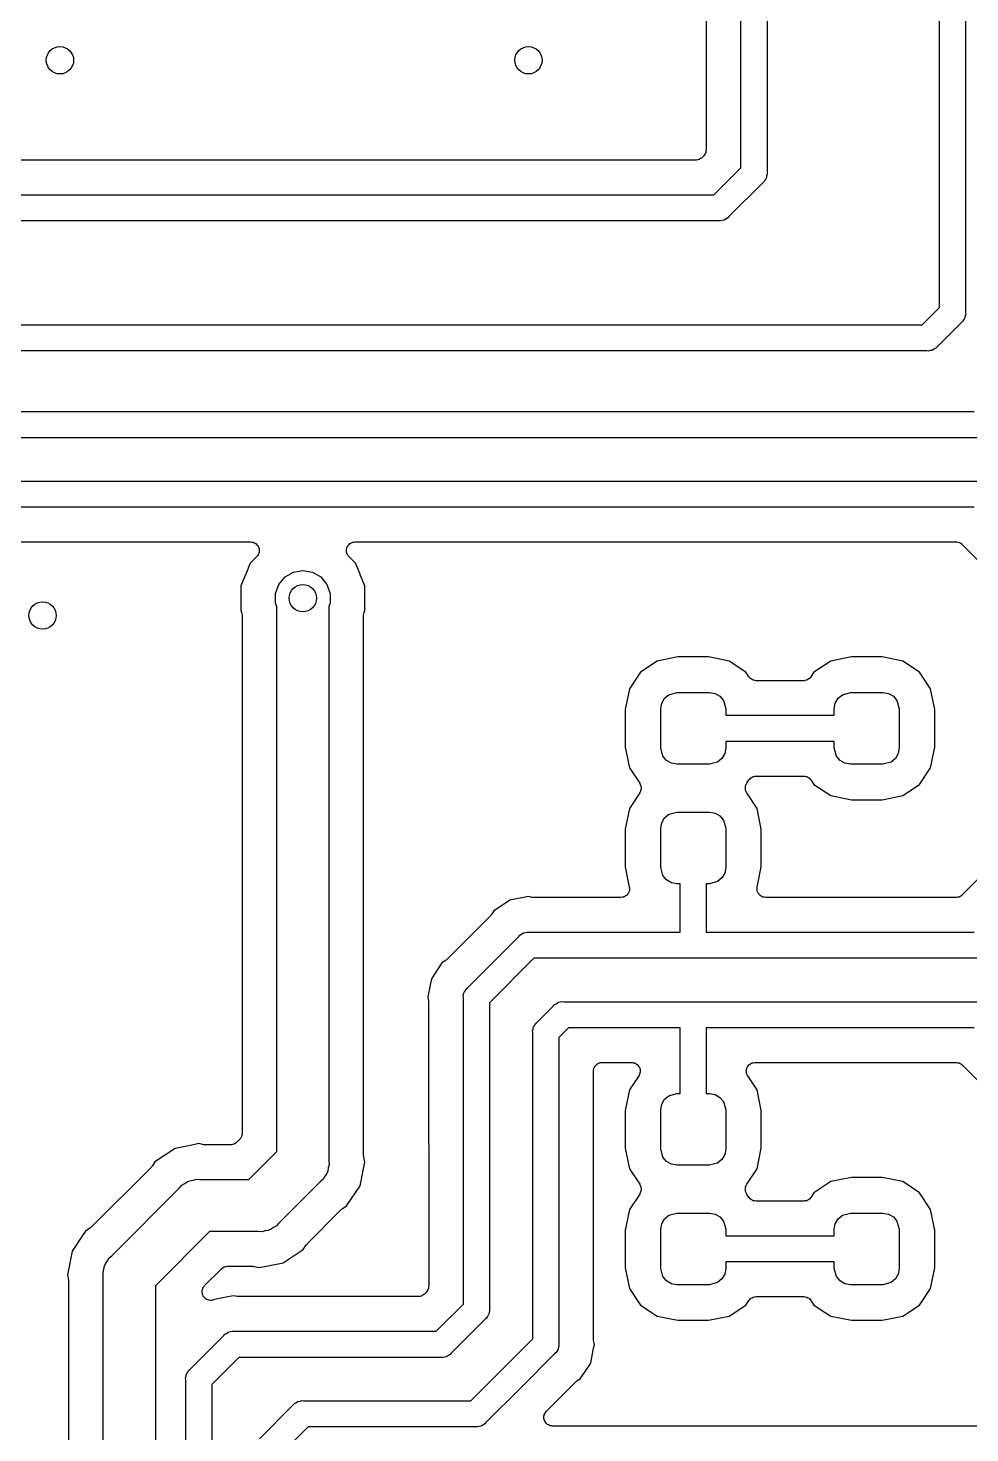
# Model space of a CAD drawing. Extents: x 40 to 163, y -163 to -37.
# Drawn here: x 140.76 to 154.55, y -117.63 to -97.06 of the extents above; entities that cross this region are included whole.
import ezdxf

# ---------------------------------------------------------------- set-up
doc = ezdxf.new("R2010")
doc.units = 0
doc.header["$MEASUREMENT"] = 0
doc.layers.add('BLACK', color=7, linetype='CONTINUOUS')

msp = doc.modelspace()

# ---------------------------------------------------------------- linework, layer by layer
at = {"layer": 'BLACK', "linetype": 'CONTINUOUS'}
for p, q in [((151.194, -99.1081), (151.194, -82.186)), ((151.575, -82.186), (151.575, -99.1787)), ((150.685, -82.5995), (150.686, -98.8451)), ((154.101, -101.154), (154.1, -84.041)), ((154.481, -84.041), (154.481, -101.225)), ((150.674, -98.8987), (150.664, -98.9123)), ((150.675, -98.8933), (150.674, -98.8987)), ((150.678, -98.8885), (150.675, -98.8933)), ((150.681, -98.8722), (150.678, -98.8885)), ((150.685, -98.8561), (150.681, -98.8722)), ((150.686, -98.8451), (150.685, -98.8506)), ((150.685, -98.8506), (150.685, -98.8561)), ((150.534, -98.9965), (130.178, -98.9965)), ((150.54, -98.9955), (150.534, -98.9965)), ((150.545, -98.996), (150.54, -98.9955)), ((150.561, -98.9917), (150.545, -98.996)), ((150.578, -98.9888), (150.561, -98.9917)), ((150.582, -98.986), (150.578, -98.9888)), ((150.588, -98.9846), (150.582, -98.986)), ((150.601, -98.9751), (150.588, -98.9846)), ((150.616, -98.9668), (150.601, -98.9751)), ((150.619, -98.9625), (150.616, -98.9668)), ((150.624, -98.9593), (150.619, -98.9625)), ((150.648, -98.9349), (150.624, -98.9593)), ((150.652, -98.9303), (150.648, -98.9349)), ((150.656, -98.9267), (150.652, -98.9303)), ((150.664, -98.9123), (150.656, -98.9267)), ((150.797, -99.5045), (151.194, -99.1081)), ((151.532, -99.3113), (151.513, -99.3276)), ((151.545, -99.2895), (151.532, -99.3113)), ((151.559, -99.2688), (151.545, -99.2895)), ((151.562, -99.2605), (151.559, -99.2688)), ((151.566, -99.2532), (151.562, -99.2605)), ((151.57, -99.2283), (151.566, -99.2532)), ((151.577, -99.2039), (151.57, -99.2283)), ((151.575, -99.1787), (151.577, -99.2039)), ((129.896, -99.5045), (150.797, -99.5045)), ((151.513, -99.3276), (151.017, -99.8238)), ((150.868, -99.8855), (129.896, -99.8855)), ((150.893, -99.8877), (150.868, -99.8855)), ((150.917, -99.8812), (150.893, -99.8877)), ((150.942, -99.8768), (150.917, -99.8812)), ((150.95, -99.8725), (150.942, -99.8768)), ((150.958, -99.8703), (150.95, -99.8725)), ((150.978, -99.8558), (150.958, -99.8703)), ((151, -99.8432), (150.978, -99.8558)), ((151.017, -99.8238), (151, -99.8432)), ((153.845, -101.409), (154.101, -101.154)), ((154.42, -101.374), (154.065, -101.729)), ((154.439, -101.357), (154.42, -101.374)), ((154.452, -101.335), (154.439, -101.357)), ((154.466, -101.315), (154.452, -101.335)), ((154.469, -101.307), (154.466, -101.315)), ((154.473, -101.299), (154.469, -101.307)), ((154.477, -101.274), (154.473, -101.299)), ((154.484, -101.25), (154.477, -101.274)), ((154.481, -101.225), (154.484, -101.25)), ((129.896, -101.409), (153.845, -101.409)), ((153.965, -101.786), (153.941, -101.793)), ((153.99, -101.782), (153.965, -101.786)), ((153.998, -101.778), (153.99, -101.782)), ((154.006, -101.775), (153.998, -101.778)), ((154.026, -101.761), (154.006, -101.775)), ((154.048, -101.748), (154.026, -101.761)), ((154.065, -101.729), (154.048, -101.748)), ((153.916, -101.79), (129.896, -101.79)), ((153.941, -101.793), (153.916, -101.79)), ((130.31, -102.679), (154.607, -102.679)), ((154.678, -103.06), (130.381, -103.06)), ((130.818, -103.695), (154.678, -103.695)), ((154.607, -104.076), (130.889, -104.076)), ((131.152, -104.584), (144.015, -104.584)), ((144.015, -104.584), (144.031, -104.587)), ((144.031, -104.587), (144.048, -104.589)), ((144.048, -104.589), (144.053, -104.591)), ((144.053, -104.591), (144.058, -104.592)), ((144.058, -104.592), (144.073, -104.6)), ((144.073, -104.6), (144.088, -104.607)), ((144.088, -104.607), (144.092, -104.611)), ((144.092, -104.611), (144.096, -104.614)), ((144.096, -104.614), (144.107, -104.627)), ((144.107, -104.627), (144.119, -104.639)), ((144.119, -104.639), (144.121, -104.644)), ((144.121, -104.644), (144.125, -104.648)), ((144.125, -104.648), (144.13, -104.664)), ((144.13, -104.664), (144.137, -104.679)), ((145.423, -104.679), (145.43, -104.664)), ((145.43, -104.664), (145.435, -104.648)), ((145.435, -104.648), (145.439, -104.644)), ((145.439, -104.644), (145.441, -104.639)), ((145.441, -104.639), (145.453, -104.627)), ((145.453, -104.627), (145.464, -104.614)), ((145.464, -104.614), (145.468, -104.611)), ((145.468, -104.611), (145.472, -104.607)), ((145.472, -104.607), (145.487, -104.6)), ((145.487, -104.6), (145.502, -104.592)), ((145.502, -104.592), (145.507, -104.591)), ((145.507, -104.591), (145.512, -104.589)), ((145.512, -104.589), (145.529, -104.587)), ((145.529, -104.587), (145.545, -104.584)), ((145.545, -104.584), (154.344, -104.584)), ((154.344, -104.584), (154.35, -104.585)), ((154.35, -104.585), (154.355, -104.585)), ((154.355, -104.585), (154.371, -104.589)), ((154.371, -104.589), (154.388, -104.592)), ((154.388, -104.592), (154.392, -104.595)), ((154.392, -104.595), (154.398, -104.596)), ((154.398, -104.596), (154.411, -104.606)), ((154.411, -104.606), (154.426, -104.614)), ((154.426, -104.614), (154.429, -104.618)), ((154.429, -104.618), (154.434, -104.622)), ((154.434, -104.622), (154.897, -105.084)), ((144.105, -104.801), (144.01, -104.896)), ((144.114, -104.788), (144.105, -104.801)), ((144.125, -104.775), (144.114, -104.788)), ((144.127, -104.77), (144.125, -104.775)), ((144.13, -104.765), (144.127, -104.77)), ((144.134, -104.749), (144.13, -104.765)), ((144.14, -104.734), (144.134, -104.749)), ((144.137, -104.679), (144.138, -104.684)), ((144.138, -104.684), (144.14, -104.689)), ((144.14, -104.689), (144.14, -104.706)), ((144.14, -104.706), (144.141, -104.723)), ((144.141, -104.723), (144.14, -104.728)), ((144.14, -104.728), (144.14, -104.734)), ((145.419, -104.723), (145.42, -104.706)), ((145.42, -104.728), (145.419, -104.723)), ((145.42, -104.689), (145.422, -104.684)), ((145.42, -104.706), (145.42, -104.689)), ((145.42, -104.734), (145.42, -104.728)), ((145.426, -104.749), (145.42, -104.734)), ((145.422, -104.684), (145.423, -104.679)), ((145.43, -104.765), (145.426, -104.749)), ((145.433, -104.77), (145.43, -104.765)), ((145.435, -104.775), (145.433, -104.77)), ((145.446, -104.788), (145.435, -104.775)), ((145.455, -104.801), (145.446, -104.788)), ((145.55, -104.896), (145.455, -104.801)), ((143.939, -105.067), (143.872, -105.229)), ((143.94, -105.062), (143.939, -105.067)), ((143.943, -105.058), (143.94, -105.062)), ((144.01, -104.896), (143.943, -105.058)), ((144.519, -105.099), (144.641, -105.028)), ((144.641, -105.028), (144.78, -105.004)), ((144.78, -105.004), (144.919, -105.028)), ((144.919, -105.028), (145.041, -105.099)), ((145.617, -105.058), (145.55, -104.896)), ((145.62, -105.062), (145.617, -105.058)), ((145.621, -105.067), (145.62, -105.062)), ((145.688, -105.229), (145.621, -105.067)), ((143.872, -105.229), (143.872, -105.591)), ((144.38, -105.339), (144.428, -105.207)), ((144.428, -105.207), (144.519, -105.099)), ((145.041, -105.099), (145.132, -105.207)), ((145.132, -105.207), (145.18, -105.339)), ((145.688, -105.591), (145.688, -105.229)), ((144.38, -105.481), (144.38, -105.339)), ((144.399, -105.533), (144.38, -105.481)), ((145.18, -105.481), (145.161, -105.533)), ((145.18, -105.339), (145.18, -105.481)), ((143.872, -105.591), (143.881, -105.613)), ((143.881, -105.613), (143.882, -105.616)), ((143.882, -105.616), (143.883, -105.618)), ((143.883, -105.618), (143.887, -105.637)), ((143.887, -105.637), (143.891, -105.656)), ((143.891, -105.656), (143.891, -105.659)), ((143.891, -105.659), (143.891, -105.662)), ((143.891, -105.662), (143.891, -113.244)), ((144.399, -113.507), (144.399, -105.533)), ((145.161, -105.533), (145.161, -113.648)), ((145.669, -105.656), (145.673, -105.637)), ((145.669, -105.659), (145.669, -105.656)), ((145.669, -105.662), (145.669, -105.659)), ((145.669, -113.565), (145.669, -105.662)), ((145.673, -105.637), (145.677, -105.618)), ((145.677, -105.618), (145.678, -105.616)), ((145.678, -105.616), (145.679, -105.613)), ((145.679, -105.613), (145.688, -105.591)), ((150.27, -106.27), (149.968, -106.33)), ((150.72, -106.27), (150.27, -106.27)), ((151.022, -106.33), (150.72, -106.27)), ((152.81, -106.27), (152.508, -106.33)), ((153.26, -106.27), (152.81, -106.27)), ((153.562, -106.33), (153.26, -106.27)), ((149.723, -106.493), (149.56, -106.738)), ((149.968, -106.33), (149.723, -106.493)), ((151.267, -106.493), (151.022, -106.33)), ((151.311, -106.56), (151.267, -106.493)), ((152.263, -106.493), (152.219, -106.56)), ((152.508, -106.33), (152.263, -106.493)), ((153.807, -106.493), (153.562, -106.33)), ((153.97, -106.738), (153.807, -106.493)), ((151.324, -106.573), (151.311, -106.56)), ((151.335, -106.587), (151.324, -106.573)), ((151.339, -106.589), (151.335, -106.587)), ((151.342, -106.592), (151.339, -106.589)), ((151.358, -106.6), (151.342, -106.592)), ((151.373, -106.609), (151.358, -106.6)), ((151.378, -106.61), (151.373, -106.609)), ((151.381, -106.611), (151.378, -106.61)), ((151.399, -106.613), (151.381, -106.611)), ((151.417, -106.617), (151.399, -106.613)), ((152.113, -106.617), (151.417, -106.617)), ((152.131, -106.613), (152.113, -106.617)), ((152.149, -106.611), (152.131, -106.613)), ((152.152, -106.61), (152.149, -106.611)), ((152.157, -106.609), (152.152, -106.61)), ((152.172, -106.6), (152.157, -106.609)), ((152.188, -106.592), (152.172, -106.6)), ((152.191, -106.589), (152.188, -106.592)), ((152.195, -106.587), (152.191, -106.589)), ((152.206, -106.573), (152.195, -106.587)), ((152.219, -106.56), (152.206, -106.573)), ((149.56, -106.738), (149.5, -107.04)), ((150.034, -106.946), (150.076, -106.875)), ((150.076, -106.875), (150.139, -106.822)), ((150.139, -106.822), (150.257, -106.79)), ((150.257, -106.79), (150.732, -106.79)), ((150.732, -106.79), (150.814, -106.804)), ((150.814, -106.804), (150.885, -106.846)), ((150.885, -106.846), (150.938, -106.909)), ((150.938, -106.909), (150.97, -107.027)), ((152.574, -106.946), (152.616, -106.875)), ((152.616, -106.875), (152.679, -106.822)), ((152.679, -106.822), (152.797, -106.79)), ((152.797, -106.79), (153.272, -106.79)), ((153.272, -106.79), (153.354, -106.804)), ((153.354, -106.804), (153.425, -106.846)), ((153.425, -106.846), (153.478, -106.909)), ((153.478, -106.909), (153.51, -107.027)), ((154.03, -107.04), (153.97, -106.738)), ((149.5, -107.04), (149.5, -107.59)), ((150.02, -107.027), (150.034, -106.946)), ((150.02, -107.602), (150.02, -107.027)), ((150.97, -107.027), (150.97, -107.124)), ((150.97, -107.124), (152.56, -107.124)), ((152.56, -107.027), (152.574, -106.946)), ((152.56, -107.124), (152.56, -107.027)), ((153.51, -107.027), (153.51, -107.602)), ((154.03, -107.59), (154.03, -107.04)), ((152.56, -107.505), (150.97, -107.505)), ((150.97, -107.505), (150.97, -107.602)), ((152.56, -107.602), (152.56, -107.505)), ((149.5, -107.59), (149.56, -107.892)), ((150.052, -107.721), (150.02, -107.602)), ((150.105, -107.784), (150.052, -107.721)), ((150.956, -107.684), (150.914, -107.755)), ((150.97, -107.602), (150.956, -107.684)), ((152.592, -107.721), (152.56, -107.602)), ((152.645, -107.784), (152.592, -107.721)), ((153.496, -107.684), (153.454, -107.755)), ((153.51, -107.602), (153.496, -107.684)), ((153.97, -107.892), (154.03, -107.59)), ((149.56, -107.892), (149.712, -108.119)), ((150.176, -107.826), (150.105, -107.784)), ((150.257, -107.84), (150.176, -107.826)), ((150.732, -107.84), (150.257, -107.84)), ((150.851, -107.808), (150.732, -107.84)), ((150.914, -107.755), (150.851, -107.808)), ((152.716, -107.826), (152.645, -107.784)), ((152.797, -107.84), (152.716, -107.826)), ((153.272, -107.84), (152.797, -107.84)), ((153.391, -107.808), (153.272, -107.84)), ((153.454, -107.755), (153.391, -107.808)), ((153.807, -108.137), (153.97, -107.892)), ((149.712, -108.119), (149.715, -108.127)), ((149.715, -108.127), (149.72, -108.134)), ((149.72, -108.134), (149.724, -108.147)), ((149.724, -108.147), (149.73, -108.16)), ((149.73, -108.16), (149.73, -108.168)), ((151.26, -108.16), (151.266, -108.147)), ((151.26, -108.168), (151.26, -108.16)), ((151.266, -108.147), (151.27, -108.134)), ((151.27, -108.134), (151.275, -108.127)), ((151.275, -108.127), (151.278, -108.119)), ((151.278, -108.119), (151.311, -108.07)), ((151.311, -108.07), (151.324, -108.057)), ((151.324, -108.057), (151.335, -108.043)), ((151.335, -108.043), (151.339, -108.041)), ((151.339, -108.041), (151.342, -108.038)), ((151.342, -108.038), (151.358, -108.03)), ((151.358, -108.03), (151.373, -108.021)), ((151.373, -108.021), (151.378, -108.02)), ((151.378, -108.02), (151.381, -108.019)), ((151.381, -108.019), (151.399, -108.017)), ((151.399, -108.017), (151.417, -108.013)), ((151.417, -108.013), (152.113, -108.013)), ((152.113, -108.013), (152.131, -108.017)), ((152.131, -108.017), (152.149, -108.019)), ((152.149, -108.019), (152.152, -108.02)), ((152.152, -108.02), (152.157, -108.021)), ((152.157, -108.021), (152.172, -108.03)), ((152.172, -108.03), (152.188, -108.038)), ((152.188, -108.038), (152.191, -108.041)), ((152.191, -108.041), (152.195, -108.043)), ((152.195, -108.043), (152.206, -108.057)), ((152.206, -108.057), (152.219, -108.07)), ((152.219, -108.07), (152.263, -108.137)), ((152.263, -108.137), (152.508, -108.3)), ((153.562, -108.3), (153.807, -108.137)), ((149.712, -108.261), (149.56, -108.488)), ((149.715, -108.253), (149.712, -108.261)), ((149.72, -108.246), (149.715, -108.253)), ((149.724, -108.233), (149.72, -108.246)), ((149.73, -108.22), (149.724, -108.233)), ((149.73, -108.168), (149.732, -108.176)), ((149.732, -108.204), (149.73, -108.212)), ((149.73, -108.212), (149.73, -108.22)), ((149.732, -108.176), (149.732, -108.19)), ((149.732, -108.19), (149.732, -108.204)), ((151.258, -108.176), (151.26, -108.168)), ((151.258, -108.19), (151.258, -108.176)), ((151.258, -108.204), (151.258, -108.19)), ((151.26, -108.212), (151.258, -108.204)), ((151.26, -108.22), (151.26, -108.212)), ((151.266, -108.233), (151.26, -108.22)), ((151.27, -108.246), (151.266, -108.233)), ((151.275, -108.253), (151.27, -108.246)), ((151.278, -108.261), (151.275, -108.253)), ((151.43, -108.488), (151.278, -108.261)), ((152.508, -108.3), (152.81, -108.36)), ((152.81, -108.36), (153.26, -108.36)), ((153.26, -108.36), (153.562, -108.3)), ((149.56, -108.488), (149.5, -108.79)), ((150.076, -108.625), (150.139, -108.572)), ((150.139, -108.572), (150.257, -108.54)), ((150.257, -108.54), (150.732, -108.54)), ((150.732, -108.54), (150.814, -108.554)), ((150.814, -108.554), (150.885, -108.596)), ((151.49, -108.79), (151.43, -108.488)), ((150.02, -108.777), (150.034, -108.696)), ((150.02, -109.352), (150.02, -108.777)), ((150.034, -108.696), (150.076, -108.625)), ((150.885, -108.596), (150.938, -108.659)), ((150.938, -108.659), (150.97, -108.777)), ((150.97, -108.777), (150.97, -109.352)), ((149.5, -108.79), (149.5, -109.34)), ((151.49, -109.34), (151.49, -108.79)), ((149.5, -109.34), (149.559, -109.64)), ((150.052, -109.471), (150.02, -109.352)), ((150.97, -109.352), (150.956, -109.434)), ((151.431, -109.64), (151.49, -109.34)), ((154.897, -109.292), (154.434, -109.754)), ((150.105, -109.534), (150.052, -109.471)), ((150.176, -109.576), (150.105, -109.534)), ((150.257, -109.59), (150.176, -109.576)), ((150.304, -109.59), (150.257, -109.59)), ((150.305, -110.299), (150.304, -109.59)), ((150.732, -109.59), (150.685, -109.59)), ((150.685, -109.59), (150.685, -110.299)), ((150.851, -109.558), (150.732, -109.59)), ((150.914, -109.505), (150.851, -109.558)), ((150.956, -109.434), (150.914, -109.505)), ((148.082, -109.778), (147.809, -109.832)), ((148.139, -109.789), (148.082, -109.778)), ((148.151, -109.789), (148.139, -109.789)), ((148.163, -109.791), (148.151, -109.789)), ((149.435, -109.791), (148.163, -109.791)), ((149.436, -109.791), (149.435, -109.791)), ((149.437, -109.791), (149.436, -109.791)), ((149.458, -109.787), (149.437, -109.791)), ((149.478, -109.784), (149.458, -109.787)), ((149.479, -109.783), (149.478, -109.784)), ((149.481, -109.783), (149.479, -109.783)), ((149.498, -109.772), (149.481, -109.783)), ((149.516, -109.762), (149.498, -109.772)), ((149.517, -109.761), (149.516, -109.762)), ((149.518, -109.76), (149.517, -109.761)), ((149.531, -109.744), (149.518, -109.76)), ((149.545, -109.728), (149.531, -109.744)), ((149.546, -109.726), (149.545, -109.727)), ((149.545, -109.727), (149.545, -109.728)), ((149.553, -109.706), (149.546, -109.726)), ((149.56, -109.687), (149.553, -109.706)), ((149.559, -109.64), (149.559, -109.641)), ((149.559, -109.641), (149.56, -109.642)), ((149.56, -109.642), (149.56, -109.663)), ((149.56, -109.663), (149.56, -109.684)), ((149.56, -109.684), (149.56, -109.685)), ((149.56, -109.685), (149.56, -109.687)), ((151.43, -109.642), (151.431, -109.641)), ((151.43, -109.663), (151.43, -109.642)), ((151.43, -109.684), (151.43, -109.663)), ((151.43, -109.685), (151.43, -109.684)), ((151.43, -109.687), (151.43, -109.685)), ((151.437, -109.706), (151.43, -109.687)), ((151.431, -109.641), (151.431, -109.64)), ((151.444, -109.726), (151.437, -109.706)), ((151.445, -109.727), (151.444, -109.726)), ((151.445, -109.728), (151.445, -109.727)), ((151.459, -109.744), (151.445, -109.728)), ((151.472, -109.76), (151.459, -109.744)), ((151.473, -109.761), (151.472, -109.76)), ((151.474, -109.762), (151.473, -109.761)), ((151.492, -109.772), (151.474, -109.762)), ((151.509, -109.783), (151.492, -109.772)), ((151.511, -109.783), (151.509, -109.783)), ((151.512, -109.784), (151.511, -109.783)), ((151.532, -109.787), (151.512, -109.784)), ((151.553, -109.791), (151.532, -109.787)), ((151.554, -109.791), (151.553, -109.791)), ((151.555, -109.791), (151.554, -109.791)), ((154.344, -109.791), (151.555, -109.791)), ((154.35, -109.791), (154.344, -109.791)), ((154.355, -109.791), (154.35, -109.791)), ((154.371, -109.787), (154.355, -109.791)), ((154.388, -109.784), (154.371, -109.787)), ((154.392, -109.781), (154.388, -109.784)), ((154.398, -109.78), (154.392, -109.781)), ((154.411, -109.77), (154.398, -109.78)), ((154.426, -109.762), (154.411, -109.77)), ((154.429, -109.758), (154.426, -109.762)), ((154.434, -109.754), (154.429, -109.758)), ((147.578, -109.986), (147.546, -110.034)), ((147.719, -109.893), (147.578, -109.986)), ((147.809, -109.832), (147.719, -109.893)), ((147.531, -110.054), (146.884, -110.701)), ((147.538, -110.043), (147.531, -110.054)), ((147.546, -110.034), (147.538, -110.043)), ((147.191, -111.111), (147.941, -110.361)), ((147.941, -110.361), (147.958, -110.342)), ((147.958, -110.342), (147.98, -110.329)), ((147.98, -110.329), (148, -110.315)), ((148, -110.315), (148.008, -110.312)), ((148.008, -110.312), (148.016, -110.308)), ((148.016, -110.308), (148.041, -110.304)), ((148.041, -110.304), (148.065, -110.297)), ((148.065, -110.297), (148.09, -110.299)), ((148.09, -110.299), (150.305, -110.299)), ((150.685, -110.299), (154.607, -110.299)), ((146.816, -110.748), (146.662, -110.979)), ((146.864, -110.716), (146.816, -110.748)), ((146.873, -110.708), (146.864, -110.716)), ((146.884, -110.701), (146.873, -110.708)), ((148.161, -110.68), (147.511, -111.331)), ((154.678, -110.68), (148.161, -110.68)), ((146.662, -110.979), (146.62, -111.19)), ((146.62, -111.19), (146.608, -111.252)), ((146.62, -111.19), (146.62, -111.19)), ((147.127, -111.235), (147.134, -111.211)), ((147.13, -111.26), (147.127, -111.235)), ((147.134, -111.211), (147.138, -111.186)), ((147.138, -111.186), (147.142, -111.178)), ((147.142, -111.178), (147.145, -111.17)), ((147.145, -111.17), (147.159, -111.15)), ((147.159, -111.15), (147.172, -111.128)), ((147.172, -111.128), (147.191, -111.111)), ((146.608, -111.252), (146.619, -111.309)), ((146.619, -111.309), (146.619, -111.321)), ((146.619, -111.321), (146.621, -111.333)), ((146.621, -111.333), (146.622, -115.482)), ((147.13, -115.745), (147.13, -111.26)), ((147.511, -111.331), (147.511, -115.816)), ((148.207, -111.619), (148.449, -111.377)), ((148.449, -111.377), (148.466, -111.358)), ((148.466, -111.358), (148.488, -111.345)), ((148.488, -111.345), (148.508, -111.331)), ((148.508, -111.331), (148.516, -111.328)), ((148.516, -111.328), (148.524, -111.324)), ((148.524, -111.324), (148.549, -111.32)), ((148.549, -111.32), (148.573, -111.313)), ((148.573, -111.313), (148.598, -111.316)), ((148.598, -111.316), (154.678, -111.316)), ((148.161, -111.678), (148.175, -111.658)), ((148.175, -111.658), (148.188, -111.636)), ((148.188, -111.636), (148.207, -111.619)), ((148.143, -111.743), (148.15, -111.719)), ((148.145, -111.768), (148.143, -111.743)), ((148.146, -112.251), (148.145, -111.768)), ((148.15, -111.719), (148.154, -111.694)), ((148.154, -111.694), (148.158, -111.686)), ((148.158, -111.686), (148.161, -111.678)), ((148.669, -111.697), (148.526, -111.839)), ((148.526, -111.839), (148.526, -116.324)), ((150.305, -111.697), (148.669, -111.697)), ((150.304, -112.66), (150.305, -111.697)), ((154.607, -111.697), (150.685, -111.697)), ((150.685, -111.697), (150.685, -112.66)), ((148.146, -115.807), (148.145, -112.251)), ((148.145, -112.251), (148.146, -112.251)), ((149.048, -112.278), (149.052, -112.268)), ((149.052, -112.268), (149.059, -112.259)), ((149.059, -112.259), (149.064, -112.25)), ((149.064, -112.25), (149.073, -112.243)), ((149.073, -112.243), (149.08, -112.234)), ((149.08, -112.234), (149.089, -112.229)), ((149.089, -112.229), (149.098, -112.222)), ((149.098, -112.222), (149.108, -112.218)), ((149.108, -112.218), (149.118, -112.212)), ((149.118, -112.212), (149.129, -112.21)), ((149.129, -112.21), (149.139, -112.206)), ((149.139, -112.206), (149.151, -112.206)), ((149.151, -112.206), (149.161, -112.204)), ((149.161, -112.204), (149.592, -112.204)), ((149.592, -112.204), (149.596, -112.205)), ((149.596, -112.205), (149.6, -112.205)), ((149.6, -112.205), (149.618, -112.209)), ((149.618, -112.209), (149.635, -112.212)), ((149.635, -112.212), (149.639, -112.214)), ((149.639, -112.214), (149.643, -112.215)), ((149.643, -112.215), (149.658, -112.225)), ((149.658, -112.225), (149.673, -112.234)), ((149.673, -112.234), (149.676, -112.237)), ((149.676, -112.237), (149.68, -112.24)), ((149.68, -112.24), (149.69, -112.254)), ((149.69, -112.254), (149.702, -112.268)), ((149.702, -112.268), (149.703, -112.272)), ((149.703, -112.272), (149.706, -112.275)), ((149.706, -112.275), (149.711, -112.293)), ((151.279, -112.293), (151.284, -112.275)), ((151.284, -112.275), (151.287, -112.272)), ((151.287, -112.272), (151.288, -112.268)), ((151.288, -112.268), (151.3, -112.254)), ((151.3, -112.254), (151.31, -112.24)), ((151.31, -112.24), (151.314, -112.237)), ((151.314, -112.237), (151.317, -112.234)), ((151.317, -112.234), (151.332, -112.225)), ((151.332, -112.225), (151.347, -112.215)), ((151.347, -112.215), (151.351, -112.214)), ((151.351, -112.214), (151.355, -112.212)), ((151.355, -112.212), (151.372, -112.209)), ((151.372, -112.209), (151.39, -112.205)), ((151.39, -112.205), (151.394, -112.205)), ((151.394, -112.205), (151.398, -112.204)), ((151.398, -112.204), (154.344, -112.204)), ((154.344, -112.204), (154.35, -112.205)), ((154.35, -112.205), (154.355, -112.205)), ((154.355, -112.205), (154.371, -112.209)), ((154.371, -112.209), (154.388, -112.212)), ((154.388, -112.212), (154.392, -112.215)), ((154.392, -112.215), (154.398, -112.216)), ((154.398, -112.216), (154.411, -112.226)), ((154.411, -112.226), (154.426, -112.234)), ((154.426, -112.234), (154.429, -112.238)), ((154.429, -112.238), (154.434, -112.242)), ((154.434, -112.242), (154.897, -112.704)), ((149.034, -112.331), (149.036, -112.321)), ((149.034, -116.251), (149.034, -112.331)), ((149.036, -112.309), (149.04, -112.299)), ((149.036, -112.321), (149.036, -112.309)), ((149.04, -112.299), (149.042, -112.288)), ((149.042, -112.288), (149.048, -112.278)), ((149.697, -112.402), (149.56, -112.608)), ((149.699, -112.398), (149.697, -112.402)), ((149.702, -112.395), (149.699, -112.398)), ((149.708, -112.378), (149.702, -112.395)), ((149.715, -112.362), (149.708, -112.378)), ((149.711, -112.293), (149.717, -112.309)), ((149.717, -112.354), (149.715, -112.357)), ((149.715, -112.357), (149.715, -112.362)), ((149.717, -112.309), (149.717, -112.314)), ((149.717, -112.314), (149.718, -112.318)), ((149.718, -112.318), (149.717, -112.336)), ((149.717, -112.336), (149.717, -112.354)), ((151.272, -112.318), (151.273, -112.314)), ((151.273, -112.336), (151.272, -112.318)), ((151.273, -112.309), (151.279, -112.293)), ((151.273, -112.314), (151.273, -112.309)), ((151.273, -112.354), (151.273, -112.336)), ((151.275, -112.357), (151.273, -112.354)), ((151.275, -112.362), (151.275, -112.357)), ((151.282, -112.378), (151.275, -112.362)), ((151.288, -112.395), (151.282, -112.378)), ((151.291, -112.398), (151.288, -112.395)), ((151.293, -112.402), (151.291, -112.398)), ((151.43, -112.608), (151.293, -112.402)), ((149.56, -112.608), (149.5, -112.91)), ((150.139, -112.692), (150.257, -112.66)), ((150.257, -112.66), (150.304, -112.66)), ((150.685, -112.66), (150.732, -112.66)), ((150.732, -112.66), (150.814, -112.674)), ((150.814, -112.674), (150.885, -112.716)), ((151.49, -112.91), (151.43, -112.608)), ((150.02, -112.897), (150.034, -112.816)), ((150.034, -112.816), (150.076, -112.745)), ((150.076, -112.745), (150.139, -112.692)), ((150.885, -112.716), (150.938, -112.779)), ((150.938, -112.779), (150.97, -112.897)), ((149.5, -112.91), (149.5, -113.46)), ((150.02, -113.472), (150.02, -112.897)), ((150.97, -112.897), (150.97, -113.472)), ((151.49, -113.46), (151.49, -112.91)), ((143.879, -113.298), (143.87, -113.311)), ((143.881, -113.292), (143.879, -113.298)), ((143.883, -113.288), (143.881, -113.292)), ((143.886, -113.271), (143.883, -113.288)), ((143.891, -113.255), (143.886, -113.271)), ((143.891, -113.244), (143.89, -113.25)), ((143.89, -113.25), (143.891, -113.255)), ((142.909, -113.463), (142.615, -113.659)), ((143.181, -113.409), (142.909, -113.463)), ((143.256, -113.394), (143.181, -113.409)), ((143.181, -113.409), (143.181, -113.409)), ((143.331, -113.409), (143.256, -113.394)), ((143.344, -113.409), (143.331, -113.409)), ((143.356, -113.411), (143.344, -113.409)), ((143.724, -113.411), (143.356, -113.411)), ((143.73, -113.41), (143.724, -113.411)), ((143.735, -113.411), (143.73, -113.41)), ((143.751, -113.406), (143.735, -113.411)), ((143.768, -113.403), (143.751, -113.406)), ((143.772, -113.401), (143.768, -113.403)), ((143.778, -113.399), (143.772, -113.401)), ((143.791, -113.39), (143.778, -113.399)), ((143.806, -113.381), (143.791, -113.39)), ((143.809, -113.377), (143.806, -113.381)), ((143.814, -113.374), (143.809, -113.377)), ((143.854, -113.334), (143.814, -113.374)), ((143.857, -113.329), (143.854, -113.334)), ((143.861, -113.326), (143.857, -113.329)), ((143.87, -113.311), (143.861, -113.326)), ((143.987, -113.919), (144.399, -113.507)), ((149.5, -113.46), (149.56, -113.762)), ((150.052, -113.591), (150.02, -113.472)), ((150.97, -113.472), (150.956, -113.554)), ((151.43, -113.762), (151.49, -113.46)), ((142.615, -113.659), (142.572, -113.723)), ((145.165, -113.699), (145.152, -113.748)), ((145.161, -113.648), (145.165, -113.699)), ((145.671, -113.577), (145.669, -113.565)), ((145.671, -113.59), (145.671, -113.577)), ((145.686, -113.665), (145.671, -113.59)), ((145.671, -113.74), (145.686, -113.665)), ((150.105, -113.654), (150.052, -113.591)), ((150.176, -113.696), (150.105, -113.654)), ((150.257, -113.71), (150.176, -113.696)), ((150.732, -113.71), (150.257, -113.71)), ((150.851, -113.678), (150.732, -113.71)), ((150.914, -113.625), (150.851, -113.678)), ((150.956, -113.554), (150.914, -113.625)), ((142.557, -113.742), (141.682, -114.617)), ((142.564, -113.732), (142.557, -113.742)), ((142.572, -113.723), (142.564, -113.732)), ((143.173, -113.928), (143.222, -113.915)), ((143.222, -113.915), (143.273, -113.919)), ((143.273, -113.919), (143.987, -113.919)), ((145.076, -113.914), (145.038, -113.946)), ((145.102, -113.87), (145.076, -113.914)), ((145.131, -113.829), (145.102, -113.87)), ((145.135, -113.812), (145.131, -113.829)), ((145.144, -113.797), (145.135, -113.812)), ((145.152, -113.748), (145.144, -113.797)), ((145.617, -114.012), (145.671, -113.74)), ((145.671, -113.74), (145.671, -113.74)), ((149.56, -113.762), (149.712, -113.989)), ((151.278, -113.989), (151.43, -113.762)), ((152.81, -113.89), (152.508, -113.95)), ((153.26, -113.89), (152.81, -113.89)), ((153.562, -113.95), (153.26, -113.89)), ((141.982, -115.035), (142.975, -114.042)), ((142.975, -114.042), (143.007, -114.004)), ((143.007, -114.004), (143.051, -113.978)), ((143.051, -113.978), (143.092, -113.949)), ((143.092, -113.949), (143.109, -113.945)), ((143.109, -113.945), (143.124, -113.936)), ((143.124, -113.936), (143.173, -113.928)), ((145.038, -113.946), (144.426, -114.558)), ((145.421, -114.306), (145.617, -114.012)), ((149.712, -113.989), (149.715, -113.997)), ((149.715, -114.123), (149.712, -114.131)), ((149.715, -113.997), (149.72, -114.004)), ((149.72, -114.116), (149.715, -114.123)), ((149.72, -114.004), (149.724, -114.017)), ((149.724, -114.103), (149.72, -114.116)), ((149.724, -114.017), (149.73, -114.03)), ((149.73, -114.09), (149.724, -114.103)), ((149.73, -114.03), (149.73, -114.038)), ((149.73, -114.038), (149.732, -114.046)), ((149.732, -114.074), (149.73, -114.082)), ((149.73, -114.082), (149.73, -114.09)), ((149.732, -114.046), (149.732, -114.06)), ((149.732, -114.06), (149.732, -114.074)), ((151.258, -114.046), (151.26, -114.038)), ((151.258, -114.06), (151.258, -114.046)), ((151.258, -114.074), (151.258, -114.06)), ((151.26, -114.082), (151.258, -114.074)), ((151.26, -114.03), (151.266, -114.017)), ((151.26, -114.038), (151.26, -114.03)), ((151.26, -114.09), (151.26, -114.082)), ((151.266, -114.103), (151.26, -114.09)), ((151.266, -114.017), (151.27, -114.004)), ((151.27, -114.116), (151.266, -114.103)), ((151.27, -114.004), (151.275, -113.997)), ((151.275, -114.123), (151.27, -114.116)), ((151.275, -113.997), (151.278, -113.989)), ((151.278, -114.131), (151.275, -114.123)), ((152.263, -114.113), (152.219, -114.18)), ((152.508, -113.95), (152.263, -114.113)), ((153.807, -114.113), (153.562, -113.95)), ((153.97, -114.358), (153.807, -114.113)), ((145.357, -114.349), (145.421, -114.306)), ((149.712, -114.131), (149.56, -114.358)), ((151.311, -114.18), (151.278, -114.131)), ((151.324, -114.193), (151.311, -114.18)), ((151.335, -114.207), (151.324, -114.193)), ((151.339, -114.209), (151.335, -114.207)), ((151.342, -114.212), (151.339, -114.209)), ((151.358, -114.22), (151.342, -114.212)), ((151.373, -114.229), (151.358, -114.22)), ((151.378, -114.23), (151.373, -114.229)), ((151.381, -114.231), (151.378, -114.23)), ((151.399, -114.233), (151.381, -114.231)), ((151.417, -114.236), (151.399, -114.233)), ((152.113, -114.236), (151.417, -114.236)), ((152.131, -114.233), (152.113, -114.236)), ((152.149, -114.231), (152.131, -114.233)), ((152.152, -114.23), (152.149, -114.231)), ((152.157, -114.229), (152.152, -114.23)), ((152.172, -114.22), (152.157, -114.229)), ((152.188, -114.212), (152.172, -114.22)), ((152.191, -114.209), (152.188, -114.212)), ((152.195, -114.207), (152.191, -114.209)), ((152.206, -114.193), (152.195, -114.207)), ((152.219, -114.18), (152.206, -114.193)), ((144.844, -114.858), (145.338, -114.364)), ((145.338, -114.364), (145.348, -114.357)), ((145.348, -114.357), (145.357, -114.349)), ((149.56, -114.358), (149.5, -114.66)), ((150.034, -114.566), (150.076, -114.495)), ((150.076, -114.495), (150.139, -114.442)), ((150.139, -114.442), (150.257, -114.41)), ((150.257, -114.41), (150.732, -114.41)), ((150.732, -114.41), (150.814, -114.424)), ((150.814, -114.424), (150.885, -114.466)), ((150.885, -114.466), (150.938, -114.529)), ((150.938, -114.529), (150.97, -114.647)), ((152.574, -114.566), (152.616, -114.495)), ((152.616, -114.495), (152.679, -114.442)), ((152.679, -114.442), (152.797, -114.41)), ((152.797, -114.41), (153.272, -114.41)), ((153.272, -114.41), (153.354, -114.424)), ((153.354, -114.424), (153.425, -114.466)), ((153.425, -114.466), (153.478, -114.529)), ((153.478, -114.529), (153.51, -114.647)), ((154.03, -114.66), (153.97, -114.358)), ((141.556, -114.739), (141.403, -114.969)), ((141.599, -114.675), (141.556, -114.739)), ((141.663, -114.632), (141.599, -114.675)), ((141.672, -114.624), (141.663, -114.632)), ((141.682, -114.617), (141.672, -114.624)), ((143.414, -114.681), (142.621, -115.474)), ((144.128, -114.681), (143.414, -114.681)), ((144.179, -114.685), (144.128, -114.681)), ((144.228, -114.672), (144.179, -114.685)), ((144.277, -114.664), (144.228, -114.672)), ((144.292, -114.655), (144.277, -114.664)), ((144.308, -114.651), (144.292, -114.655)), ((144.35, -114.622), (144.308, -114.651)), ((144.394, -114.596), (144.35, -114.622)), ((144.426, -114.558), (144.394, -114.596)), ((149.5, -114.66), (149.5, -115.21)), ((150.02, -114.647), (150.034, -114.566)), ((150.02, -115.222), (150.02, -114.647)), ((150.97, -114.647), (150.97, -114.744)), ((150.97, -114.744), (152.56, -114.744)), ((152.56, -114.647), (152.574, -114.566)), ((152.56, -114.744), (152.56, -114.647)), ((153.51, -114.647), (153.51, -115.222)), ((154.03, -115.21), (154.03, -114.66)), ((144.492, -115.137), (144.786, -114.941)), ((144.786, -114.941), (144.829, -114.877)), ((144.829, -114.877), (144.837, -114.868)), ((144.837, -114.868), (144.844, -114.858)), ((141.403, -114.969), (141.334, -115.316)), ((141.885, -115.169), (141.889, -115.152)), ((141.889, -115.152), (141.918, -115.111)), ((141.918, -115.111), (141.944, -115.067)), ((141.944, -115.067), (141.982, -115.035)), ((144.22, -115.191), (144.492, -115.137)), ((152.56, -115.125), (150.97, -115.125)), ((150.97, -115.125), (150.97, -115.222)), ((152.56, -115.222), (152.56, -115.125)), ((141.334, -115.316), (141.349, -115.391)), ((141.855, -115.282), (141.868, -115.233)), ((141.859, -115.333), (141.855, -115.282)), ((141.859, -120.238), (141.859, -115.333)), ((141.868, -115.233), (141.876, -115.184)), ((141.876, -115.184), (141.885, -115.169)), ((143.342, -115.472), (143.587, -115.226)), ((143.587, -115.226), (143.592, -115.223)), ((143.592, -115.223), (143.595, -115.219)), ((143.595, -115.219), (143.61, -115.21)), ((143.61, -115.21), (143.623, -115.201)), ((143.623, -115.201), (143.629, -115.199)), ((143.629, -115.199), (143.633, -115.197)), ((143.633, -115.197), (143.65, -115.194)), ((143.65, -115.194), (143.666, -115.189)), ((143.666, -115.189), (143.671, -115.19)), ((143.671, -115.19), (143.677, -115.189)), ((143.677, -115.189), (144.045, -115.189)), ((144.045, -115.189), (144.057, -115.191)), ((144.057, -115.191), (144.07, -115.191)), ((144.07, -115.191), (144.145, -115.206)), ((144.145, -115.206), (144.22, -115.191)), ((144.22, -115.191), (144.22, -115.191)), ((149.5, -115.21), (149.56, -115.512)), ((150.052, -115.341), (150.02, -115.222)), ((150.105, -115.404), (150.052, -115.341)), ((150.956, -115.304), (150.914, -115.375)), ((150.97, -115.222), (150.956, -115.304)), ((152.592, -115.341), (152.56, -115.222)), ((152.645, -115.404), (152.592, -115.341)), ((153.496, -115.304), (153.454, -115.375)), ((153.51, -115.222), (153.496, -115.304)), ((153.97, -115.512), (154.03, -115.21)), ((141.349, -115.391), (141.349, -115.404)), ((141.349, -115.404), (141.351, -115.416)), ((141.351, -115.416), (141.351, -119.888)), ((142.621, -115.474), (142.621, -120.379)), ((143.305, -115.55), (143.308, -115.538)), ((143.306, -115.56), (143.305, -115.55)), ((143.305, -115.57), (143.306, -115.56)), ((143.308, -115.538), (143.31, -115.526)), ((143.31, -115.526), (143.314, -115.517)), ((143.314, -115.517), (143.316, -115.508)), ((143.316, -115.508), (143.324, -115.497)), ((143.324, -115.497), (143.329, -115.486)), ((143.329, -115.486), (143.336, -115.48)), ((143.336, -115.48), (143.342, -115.472)), ((146.592, -115.564), (146.588, -115.567)), ((146.6, -115.549), (146.592, -115.564)), ((146.61, -115.536), (146.6, -115.549)), ((146.611, -115.53), (146.61, -115.536)), ((146.614, -115.526), (146.611, -115.53)), ((146.617, -115.509), (146.614, -115.526)), ((146.621, -115.493), (146.617, -115.509)), ((146.622, -115.482), (146.621, -115.488)), ((146.621, -115.488), (146.621, -115.493)), ((149.56, -115.512), (149.723, -115.757)), ((150.176, -115.446), (150.105, -115.404)), ((150.257, -115.46), (150.176, -115.446)), ((150.732, -115.46), (150.257, -115.46)), ((150.851, -115.428), (150.732, -115.46)), ((150.914, -115.375), (150.851, -115.428)), ((152.716, -115.446), (152.645, -115.404)), ((152.797, -115.46), (152.716, -115.446)), ((153.272, -115.46), (152.797, -115.46)), ((153.391, -115.428), (153.272, -115.46)), ((153.454, -115.375), (153.391, -115.428)), ((153.807, -115.757), (153.97, -115.512)), ((143.308, -115.582), (143.305, -115.57)), ((143.309, -115.594), (143.308, -115.582)), ((143.313, -115.603), (143.309, -115.594)), ((143.315, -115.613), (143.313, -115.603)), ((143.322, -115.623), (143.315, -115.613)), ((143.327, -115.634), (143.322, -115.623)), ((143.334, -115.641), (143.327, -115.634)), ((143.34, -115.649), (143.334, -115.641)), ((143.35, -115.657), (143.34, -115.649)), ((143.359, -115.665), (143.35, -115.657)), ((143.367, -115.67), (143.359, -115.665)), ((143.375, -115.675), (143.367, -115.67)), ((143.387, -115.679), (143.375, -115.675)), ((143.399, -115.684), (143.387, -115.679)), ((143.408, -115.685), (143.399, -115.684)), ((143.418, -115.688), (143.408, -115.685)), ((143.43, -115.687), (143.418, -115.688)), ((143.443, -115.688), (143.43, -115.687)), ((143.452, -115.685), (143.443, -115.688)), ((143.462, -115.685), (143.452, -115.685)), ((143.473, -115.68), (143.462, -115.685)), ((143.485, -115.676), (143.473, -115.68)), ((143.488, -115.675), (143.485, -115.676)), ((143.707, -115.631), (143.488, -115.675)), ((143.764, -115.62), (143.707, -115.631)), ((143.707, -115.631), (143.707, -115.631)), ((143.821, -115.631), (143.764, -115.62)), ((143.833, -115.631), (143.821, -115.631)), ((143.845, -115.633), (143.833, -115.631)), ((146.47, -115.633), (143.845, -115.633)), ((146.476, -115.633), (146.47, -115.633)), ((146.481, -115.633), (146.476, -115.633)), ((146.497, -115.629), (146.481, -115.633)), ((146.514, -115.626), (146.497, -115.629)), ((146.518, -115.623), (146.514, -115.626)), ((146.524, -115.622), (146.518, -115.623)), ((146.537, -115.612), (146.524, -115.622)), ((146.552, -115.604), (146.537, -115.612)), ((146.555, -115.6), (146.552, -115.604)), ((146.56, -115.596), (146.555, -115.6)), ((146.584, -115.572), (146.56, -115.596)), ((146.588, -115.567), (146.584, -115.572)), ((146.733, -116.141), (147.13, -115.745)), ((149.723, -115.757), (149.968, -115.92)), ((151.022, -115.92), (151.267, -115.757)), ((151.267, -115.757), (151.311, -115.69)), ((151.311, -115.69), (151.324, -115.677)), ((151.324, -115.677), (151.335, -115.663)), ((151.335, -115.663), (151.339, -115.661)), ((151.339, -115.661), (151.342, -115.658)), ((151.342, -115.658), (151.358, -115.65)), ((151.358, -115.65), (151.373, -115.641)), ((151.373, -115.641), (151.378, -115.64)), ((151.378, -115.64), (151.381, -115.639)), ((151.381, -115.639), (151.399, -115.637)), ((151.399, -115.637), (151.417, -115.633)), ((151.417, -115.633), (152.113, -115.633)), ((152.113, -115.633), (152.131, -115.637)), ((152.131, -115.637), (152.149, -115.639)), ((152.149, -115.639), (152.152, -115.64)), ((152.152, -115.64), (152.157, -115.641)), ((152.157, -115.641), (152.172, -115.65)), ((152.172, -115.65), (152.188, -115.658)), ((152.188, -115.658), (152.191, -115.661)), ((152.191, -115.661), (152.195, -115.663)), ((152.195, -115.663), (152.206, -115.677)), ((152.206, -115.677), (152.219, -115.69)), ((152.219, -115.69), (152.263, -115.757)), ((152.263, -115.757), (152.508, -115.92)), ((153.562, -115.92), (153.807, -115.757)), ((147.449, -115.965), (146.953, -116.461)), ((147.468, -115.948), (147.449, -115.965)), ((147.481, -115.926), (147.468, -115.948)), ((147.495, -115.906), (147.481, -115.926)), ((147.498, -115.898), (147.495, -115.906)), ((147.502, -115.89), (147.498, -115.898)), ((147.506, -115.865), (147.502, -115.89)), ((147.513, -115.841), (147.506, -115.865)), ((147.511, -115.816), (147.513, -115.841)), ((148.146, -116.253), (148.145, -115.807)), ((148.145, -115.807), (148.146, -115.807)), ((149.968, -115.92), (150.27, -115.98)), ((150.72, -115.98), (151.022, -115.92)), ((152.508, -115.92), (152.81, -115.98)), ((153.26, -115.98), (153.562, -115.92)), ((143.64, -116.184), (143.662, -116.171)), ((143.662, -116.171), (143.682, -116.157)), ((143.682, -116.157), (143.69, -116.154)), ((143.69, -116.154), (143.698, -116.15)), ((143.698, -116.15), (143.723, -116.146)), ((143.723, -116.146), (143.747, -116.139)), ((143.747, -116.139), (143.772, -116.141)), ((143.772, -116.141), (146.733, -116.141)), ((150.27, -115.98), (150.72, -115.98)), ((152.81, -115.98), (153.26, -115.98)), ((143.127, -116.699), (143.623, -116.203)), ((143.623, -116.203), (143.64, -116.184)), ((147.705, -116.694), (148.146, -116.253)), ((148.522, -116.373), (148.518, -116.398)), ((148.529, -116.349), (148.522, -116.373)), ((148.526, -116.324), (148.529, -116.349)), ((148.994, -116.605), (149.037, -116.389)), ((149.037, -116.263), (149.034, -116.251)), ((149.037, -116.275), (149.037, -116.263)), ((149.048, -116.332), (149.037, -116.275)), ((149.037, -116.389), (149.048, -116.332)), ((149.037, -116.389), (149.037, -116.389)), ((143.843, -116.522), (143.446, -116.919)), ((146.804, -116.522), (143.843, -116.522)), ((146.829, -116.525), (146.804, -116.522)), ((146.853, -116.518), (146.829, -116.525)), ((146.878, -116.514), (146.853, -116.518)), ((146.886, -116.51), (146.878, -116.514)), ((146.894, -116.507), (146.886, -116.51)), ((146.914, -116.493), (146.894, -116.507)), ((146.936, -116.48), (146.914, -116.493)), ((146.953, -116.461), (146.936, -116.48)), ((148.465, -116.473), (147.974, -116.963)), ((148.484, -116.456), (148.465, -116.473)), ((148.497, -116.434), (148.484, -116.456)), ((148.511, -116.414), (148.497, -116.434)), ((148.514, -116.406), (148.511, -116.414)), ((148.518, -116.398), (148.514, -116.406)), ((143.063, -116.823), (143.07, -116.799)), ((143.07, -116.799), (143.074, -116.774)), ((143.074, -116.774), (143.078, -116.766)), ((143.078, -116.766), (143.081, -116.758)), ((143.081, -116.758), (143.095, -116.738)), ((143.095, -116.738), (143.108, -116.716)), ((143.108, -116.716), (143.127, -116.699)), ((147.241, -117.157), (147.705, -116.694)), ((147.705, -116.694), (147.705, -116.694)), ((148.84, -116.836), (148.994, -116.605)), ((143.065, -116.848), (143.063, -116.823)), ((143.066, -121.841), (143.065, -116.848)), ((143.446, -116.919), (143.446, -121.912)), ((147.974, -116.963), (147.461, -117.477)), ((147.974, -116.963), (147.974, -116.963)), ((148.346, -117.31), (148.772, -116.883)), ((148.772, -116.883), (148.783, -116.876)), ((148.783, -116.876), (148.792, -116.868)), ((148.792, -116.868), (148.84, -116.836)), ((144.639, -117.219), (144.656, -117.2)), ((144.656, -117.2), (144.678, -117.187)), ((144.678, -117.187), (144.698, -117.173)), ((144.698, -117.173), (144.706, -117.17)), ((144.706, -117.17), (144.714, -117.166)), ((144.714, -117.166), (144.739, -117.162)), ((144.739, -117.162), (144.763, -117.155)), ((144.763, -117.155), (144.788, -117.157)), ((144.788, -117.157), (147.241, -117.157)), ((144.143, -117.715), (144.639, -117.219)), ((148.309, -117.389), (148.31, -117.384)), ((148.31, -117.405), (148.309, -117.389)), ((148.31, -117.378), (148.316, -117.362)), ((148.31, -117.384), (148.31, -117.378)), ((148.31, -117.422), (148.31, -117.405)), ((148.316, -117.362), (148.32, -117.346)), ((148.32, -117.346), (148.324, -117.342)), ((148.324, -117.342), (148.325, -117.337)), ((148.325, -117.337), (148.336, -117.324)), ((148.336, -117.324), (148.346, -117.31)), ((144.859, -117.538), (144.463, -117.935)), ((147.312, -117.538), (144.859, -117.538)), ((147.337, -117.541), (147.312, -117.538)), ((147.361, -117.534), (147.337, -117.541)), ((147.386, -117.53), (147.361, -117.534)), ((147.394, -117.526), (147.386, -117.53)), ((147.402, -117.523), (147.394, -117.526)), ((147.422, -117.509), (147.402, -117.523)), ((147.444, -117.496), (147.422, -117.509)), ((147.461, -117.477), (147.444, -117.496)), ((148.312, -117.427), (148.31, -117.422)), ((148.313, -117.433), (148.312, -117.427)), ((148.32, -117.448), (148.313, -117.433)), ((148.325, -117.463), (148.32, -117.448)), ((148.329, -117.468), (148.325, -117.463)), ((148.331, -117.473), (148.329, -117.468)), ((148.343, -117.485), (148.331, -117.473)), ((148.354, -117.497), (148.343, -117.485)), ((148.359, -117.5), (148.354, -117.497)), ((148.363, -117.504), (148.359, -117.5)), ((148.378, -117.511), (148.363, -117.504)), ((148.392, -117.519), (148.378, -117.511)), ((148.398, -117.52), (148.392, -117.519)), ((148.403, -117.523), (148.398, -117.52)), ((148.419, -117.524), (148.403, -117.523)), ((148.435, -117.527), (148.419, -117.524)), ((161.772, -117.527), (148.435, -117.527))]:
    msp.add_line(p, q, dxfattribs=at)
at = {"layer": 'BLACK'}
for centre in [(141.224, -97.536), (148.082, -97.536), (144.78, -105.41), (140.97, -105.664)]:
    msp.add_circle(centre, 0.2, dxfattribs=at)

doc.saveas('drawing.dxf')
